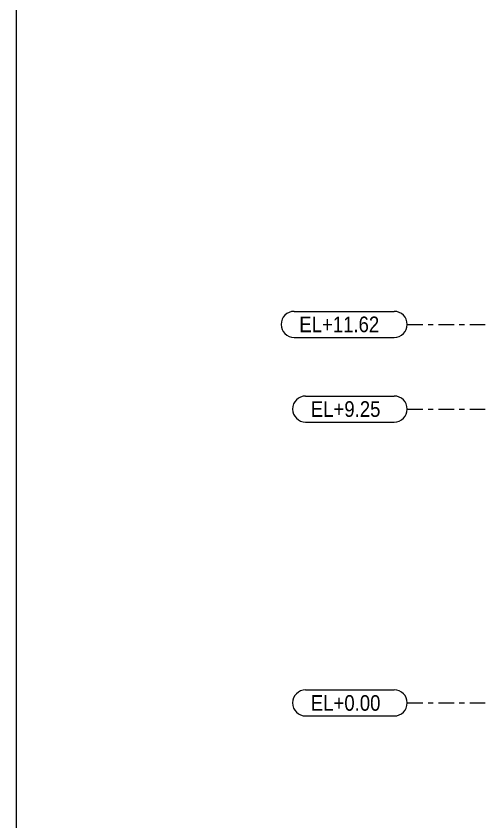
# Model space of a CAD drawing. Header units: millimetres. Extents: x -88 to 735, y -128 to 446.
# Drawn here: x -85.1 to 4.7, y -10.3 to 144.3 of the extents above; entities that cross this region are included whole.
import ezdxf

# ---------------------------------------------------------------- set-up
doc = ezdxf.new("R2010")
doc.units = ezdxf.units.MM
doc.linetypes.add('XKITLINE00', pattern=[0])
doc.linetypes.add('XKITLINE03', pattern=[6, 3, -1, 1, -1])
doc.layers.add('DrawingSheet', color=5, linetype='Continuous', lineweight=0)
doc.layers.add('S-grid', color=1, linetype='Continuous', lineweight=0)
doc.styles.add('ARIAL', font='ARIAL.TTF')

# ---------------------------------------------------------------- blocks, each defined once
blk = doc.blocks.new('*A622')
at = {"layer": 'DrawingSheet', "color": 5, "linetype": 'XKITLINE00', "lineweight": 0}
blk.add_line((-85.15, 445.73), (-85.15, -128.27), dxfattribs=at)
blk = doc.blocks.new('*A625')
at = {"layer": 'S-grid', "color": 1, "linetype": 'XKITLINE03', "lineweight": 0}
blk.add_line((-10, 85.16), (119.21, 85.16), dxfattribs=at)
at = {"layer": 'S-grid', "color": 3, "style": 'ARIAL', "width": 0.85}
blk.add_text('EL+11.62', height=3, dxfattribs=at).set_placement((-30.74, 83.66))
blk = doc.blocks.new('*A626')
at = {"layer": 'S-grid', "color": 1, "linetype": 'XKITLINE03', "lineweight": 0}
blk.add_line((-10, 68.91), (376.66, 68.91), dxfattribs=at)
at = {"layer": 'S-grid', "color": 3, "style": 'ARIAL', "width": 0.85}
blk.add_text('EL+9.25', height=3, dxfattribs=at).set_placement((-28.52, 67.41))
blk = doc.blocks.new('*A627')
at = {"layer": 'S-grid', "color": 1, "linetype": 'XKITLINE03', "lineweight": 0}
blk.add_line((-10, 12.5), (586.98, 12.5), dxfattribs=at)
at = {"layer": 'S-grid', "color": 3, "style": 'ARIAL', "width": 0.85}
blk.add_text('EL+0.00', height=3, dxfattribs=at).set_placement((-28.52, 11))
blk = doc.blocks.new('*A763')
at = {"layer": 'S-grid', "color": 1, "linetype": 'XKITLINE00', "lineweight": 0}
for p, q in [((-29.52, 15), (-12.5, 15)), ((-29.52, 10), (-12.5, 10))]:
    blk.add_line(p, q, dxfattribs=at)
for centre, start, end in [((-29.52, 12.5), 90, 270), ((-12.5, 12.5), 270, 90)]:
    blk.add_arc(centre, 2.5, start, end, dxfattribs=at)
blk = doc.blocks.new('*A822')
at = {"layer": 'S-grid', "color": 1, "linetype": 'XKITLINE00', "lineweight": 0}
for p, q in [((-31.74, 87.66), (-12.5, 87.66)), ((-31.74, 82.66), (-12.5, 82.66))]:
    blk.add_line(p, q, dxfattribs=at)
for centre, start, end in [((-31.74, 85.16), 90, 270), ((-12.5, 85.16), 270, 90)]:
    blk.add_arc(centre, 2.5, start, end, dxfattribs=at)
blk = doc.blocks.new('*A823')
at = {"layer": 'S-grid', "color": 1, "linetype": 'XKITLINE00', "lineweight": 0}
for p, q in [((-29.52, 71.41), (-12.5, 71.41)), ((-29.52, 66.41), (-12.5, 66.41))]:
    blk.add_line(p, q, dxfattribs=at)
for centre, start, end in [((-29.52, 68.91), 90, 270), ((-12.5, 68.91), 270, 90)]:
    blk.add_arc(centre, 2.5, start, end, dxfattribs=at)

msp = doc.modelspace()

# ---------------------------------------------------------------- block references
at = {"lineweight": 0}
for name in ['*A622', '*A822', '*A625', '*A823', '*A626', '*A763', '*A627']:
    msp.add_blockref(name, (0, 0), dxfattribs=at)

doc.saveas('drawing.dxf')
